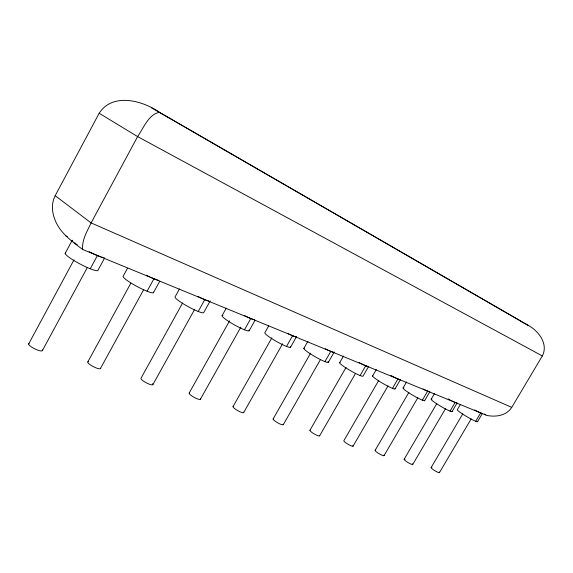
<?xml version="1.0" encoding="UTF-8"?>
<svg xmlns="http://www.w3.org/2000/svg" width="573" height="573" viewBox="0 0 573 573"><rect width="100%" height="100%" fill="white"/><g stroke="black" fill="none" stroke-linecap="round" stroke-linejoin="round"><path stroke-width="0.86" d="M55.187 195.687C51.412 202.799 51.828 211.408 54.593 218.786C59.341 232.466 71.575 241.147 82.648 249.477L486.62 415.368C495.487 417.33 506.625 415.704 511.746 407.374L542.323 355.948C548.533 344.301 538.871 331.18 528.7 325.643L159.652 112.408C142.698 100.497 112.602 92.317 99.158 113.261L55.187 195.687L91.107 222.918L511.746 407.374M65.172 253.381L72.255 240.209A18.551 2.464 27.8 0 0 72.85 241.24M28.65 343.979L73.996 259.856M42.445 350.475L87.282 267.584M90.255 268.766L97.417 255.544M104.709 257.821L98.076 270.062A18.522 2.707 27.7 0 1 79.719 263.831A18.522 2.707 27.7 0 1 65.737 252.879M127.521 268.228L123.295 275.978A17.348 2.464 28.2 0 0 137.413 286.693A17.348 2.464 28.2 0 0 153.585 292.115M87.877 361.799L130.809 283.234M100.361 368.654L143.787 289.437M147.075 291.249L153.936 278.75M153.414 292.753L159.774 281.178M179.471 288.942L175.145 296.785A16.359 2.242 28.7 0 0 187.428 306.24A16.359 2.242 28.7 0 0 203.666 312.686L210.176 300.975M182.608 302.995L141.015 378.209A6.761 1.483 28 0 0 147.404 383.373A6.761 1.483 28 0 0 152.568 383.717M152.841 384.712L194.491 309.621M198.215 311.483L204.79 299.636M222.095 315.623L226.256 308.167M189.169 393.071L229.572 320.816M200.4 399.259L240.853 327.111M244.478 329.783L250.795 318.524M249.169 330.736L255.014 320.343M268.673 325.915L264.812 332.763A14.769 1.869 29.4 0 0 278.836 342.754A14.769 1.869 29.4 0 0 290.239 346.414M233.018 406.608L271.903 337.741M243.711 412.51L282.639 343.736M286.529 346.421L292.61 335.699M290.583 347.159L296.606 336.544A14.783 1.698 29.4 0 1 287.488 333.314M303.84 348.42L307.973 341.15M273.106 418.985L310.58 353.212M283.306 424.622L320.379 359.708M324.92 361.613L330.779 351.371M328.422 362.172L334.231 352.03A14.139 1.554 29.7 0 1 325.249 348.749M339.631 362.788L343.499 356.041M309.9 430.344L346.056 367.393M319.655 435.745L355.41 373.639M360.109 375.537L365.76 365.739M368.74 366.233L363.139 375.938A13.544 1.576 29.9 0 1 350.318 370.588A13.544 1.576 29.9 0 1 339.954 362.494M372.586 376.01L376.318 369.542M378.789 380.322L343.915 440.587A5.393 0.96 30.4 0 0 348.635 444.605A5.393 0.96 30.4 0 0 352.932 445.586M353.032 446.209L388.036 385.865M392.484 388.344L397.941 378.954M394.976 388.981L400.398 379.641M403.113 387.871L406.586 381.912M375.193 450.256L408.907 392.376M384.017 455.685L417.86 397.726M422.365 400.169L427.637 391.144M424.593 400.713L429.843 391.746A12.577 1.218 30.3 0 1 423.089 388.967M431.218 399.166L434.578 393.429M404.18 459.217L436.827 403.535M412.739 464.459L445.493 408.714M450.034 411.113L455.134 402.439M452.033 411.579L457.111 402.948A12.155 1.125 30.4 0 1 451.682 400.806M460.441 404.38L457.333 409.652A11.754 1.146 30.6 0 0 467.776 417.216A11.754 1.146 30.6 0 0 477.388 421.255M431.125 467.539L462.748 413.914M439.434 472.618L471.156 418.927M475.719 421.277L480.668 412.925M477.517 421.678L482.437 413.362M159.652 112.408C149.13 113.44 143.042 128.832 137.613 136.596L91.107 222.918C87.218 231.206 81.731 239.994 82.648 249.477M520.635 321.281L528.7 325.643M65.68 235.868L67.306 236.549M542.323 355.948L137.613 136.596L99.158 113.261M151.745 107.975L521.423 321.517M484.464 413.935L485.904 414.888M481.879 413.348A11.768 1.039 30.5 0 1 474.716 409.946M103.247 257.492A18.551 2.464 27.8 0 1 101.686 257.098M100.755 256.797A18.551 2.464 27.8 0 1 89.152 251.697M77.24 244.764A18.551 2.464 27.8 0 1 74.547 242.794M158.42 280.297A17.369 2.242 28.3 0 1 150.348 277.167M149.582 276.809A17.369 2.242 28.3 0 1 146.387 275.226M208.751 300.983A16.381 2.041 28.8 0 1 197.85 296.384M254.734 319.763A15.528 1.862 29.1 0 1 244.385 315.508M367.501 366.369A13.559 1.433 29.9 0 1 361.327 363.654M360.596 363.275A13.559 1.433 29.9 0 1 359.085 362.473M399.524 379.519A13.043 1.318 30.1 0 1 390.922 375.465M450.206 400.04A12.155 1.125 30.4 0 1 448.186 398.93M439.14 471.987A4.87 0.759 31.1 0 1 437.536 472.145A4.87 0.759 31.1 0 1 432.192 468.879A4.87 0.759 31.1 0 1 431.963 467.604M100.526 368.26A7.17 1.626 27.2 0 1 92.625 366.29A7.17 1.626 27.2 0 1 88.486 361.656M42.259 349.874A7.65 1.791 26.3 0 1 35.34 349.122A7.65 1.791 26.3 0 1 28.951 343.607M451.975 411.178A12.14 1.239 30.5 0 1 440.329 406.056A12.14 1.239 30.5 0 1 431.935 399.216M412.503 463.829A5.028 0.824 30.9 0 1 410.683 463.944A5.028 0.824 30.9 0 1 405.175 460.57A5.028 0.824 30.9 0 1 405.104 459.295M383.846 455.055A5.2 0.888 30.7 0 1 379.333 453.845A5.2 0.888 30.7 0 1 375.566 450.213M424.629 400.326A12.563 1.339 30.3 0 1 412.18 394.876A12.563 1.339 30.3 0 1 403.936 387.964M248.969 330.019A15.507 2.048 29.1 0 1 234.436 324.884A15.507 2.048 29.1 0 1 222.911 315.472M200.392 398.851A6.41 1.354 28.7 0 1 194.046 397.311A6.41 1.354 28.7 0 1 189.563 392.892M395.105 388.616A13.029 1.447 30.1 0 1 383.222 383.652A13.029 1.447 30.1 0 1 372.787 375.687M243.632 412.102A6.11 1.239 29.2 0 1 237.91 410.734A6.11 1.239 29.2 0 1 233.326 406.415M319.49 435.337A5.608 1.046 30.1 0 1 314.778 434.248A5.608 1.046 30.1 0 1 310.079 430.13M283.184 424.213A5.845 1.139 29.7 0 1 277.998 422.996A5.845 1.139 29.7 0 1 273.342 418.777M327.964 361.405A14.117 1.712 29.7 0 1 316.138 357.294A14.117 1.712 29.7 0 1 304.299 348.169"/></g></svg>
